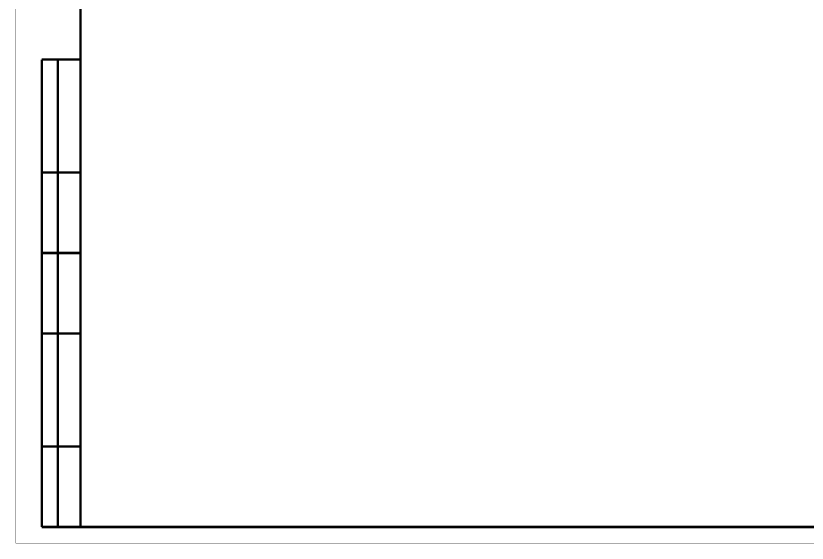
# Paper-space layout 'Layout1' of a CAD drawing. Header units: millimetres. Extents: x 0 to 841, y 0 to 594.
# Drawn here: x 0 to 245.4, y 0 to 163.6 of the extents above; entities that cross this region are included whole.
import ezdxf

# ---------------------------------------------------------------- set-up
doc = ezdxf.new("R2010")
doc.units = ezdxf.units.MM
doc.layers.add('Sheet', color=255, linetype='Continuous')

psp = doc.layouts.get("Layout1")

# ---------------------------------------------------------------- linework, layer by layer
at = {"layer": 'Sheet', "lineweight": 40}
for points, const_width in [([(0.05, 594.007), (841.007, 594.007), (841.007, 0.05), (0.05, 0.05), (0.05, 594.007)], 0.0991), ([(20.05, 5.007), (20.05, 589.007)], 0.749), ([(8.05, 5.007), (8.05, 150.007)], 0.749), ([(8.05, 150.007), (20.05, 150.007)], 0.749), ([(13.05, 150.007), (13.05, 5.007)], 0.749), ([(8.05, 115.007), (20.05, 115.007)], 0.749), ([(20.05, 90.007), (8.05, 90.007)], 0.749), ([(8.05, 65.007), (20.05, 65.007)], 0.749), ([(20.05, 30.007), (8.05, 30.007)], 0.749), ([(836.05, 5.007), (8.05, 5.007)], 0.749)]:
    psp.add_lwpolyline(points, dxfattribs=dict(at, const_width=const_width))

doc.saveas('drawing.dxf')
